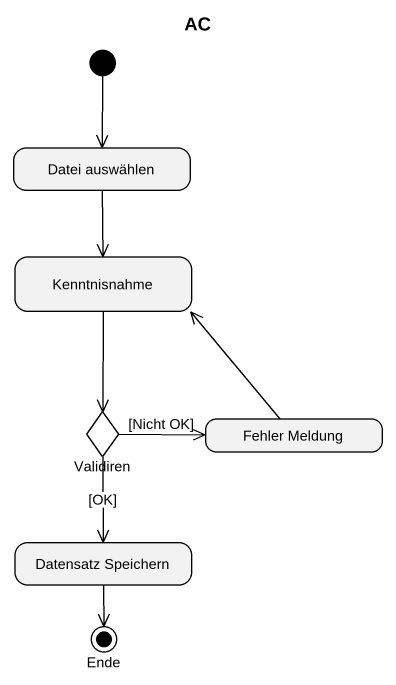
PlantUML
@startuml
title AC
hide empty description
state "Datei auswählen" as Datei_auswählen
state Kenntnisnahme
state Validiren <<choice>>
state "Fehler Meldung" as Fehler_Meldung
state "Datensatz Speichern" as Datensatz_Speichern
state Ende <<end>>
[*] --> Datei_auswählen
Datei_auswählen --> Kenntnisnahme
Kenntnisnahme --> Validiren
Validiren -right-> Fehler_Meldung : [Nicht OK]
Validiren --> Datensatz_Speichern : [OK]
Fehler_Meldung -up-> Kenntnisnahme
Datensatz_Speichern --> Ende
@enduml
